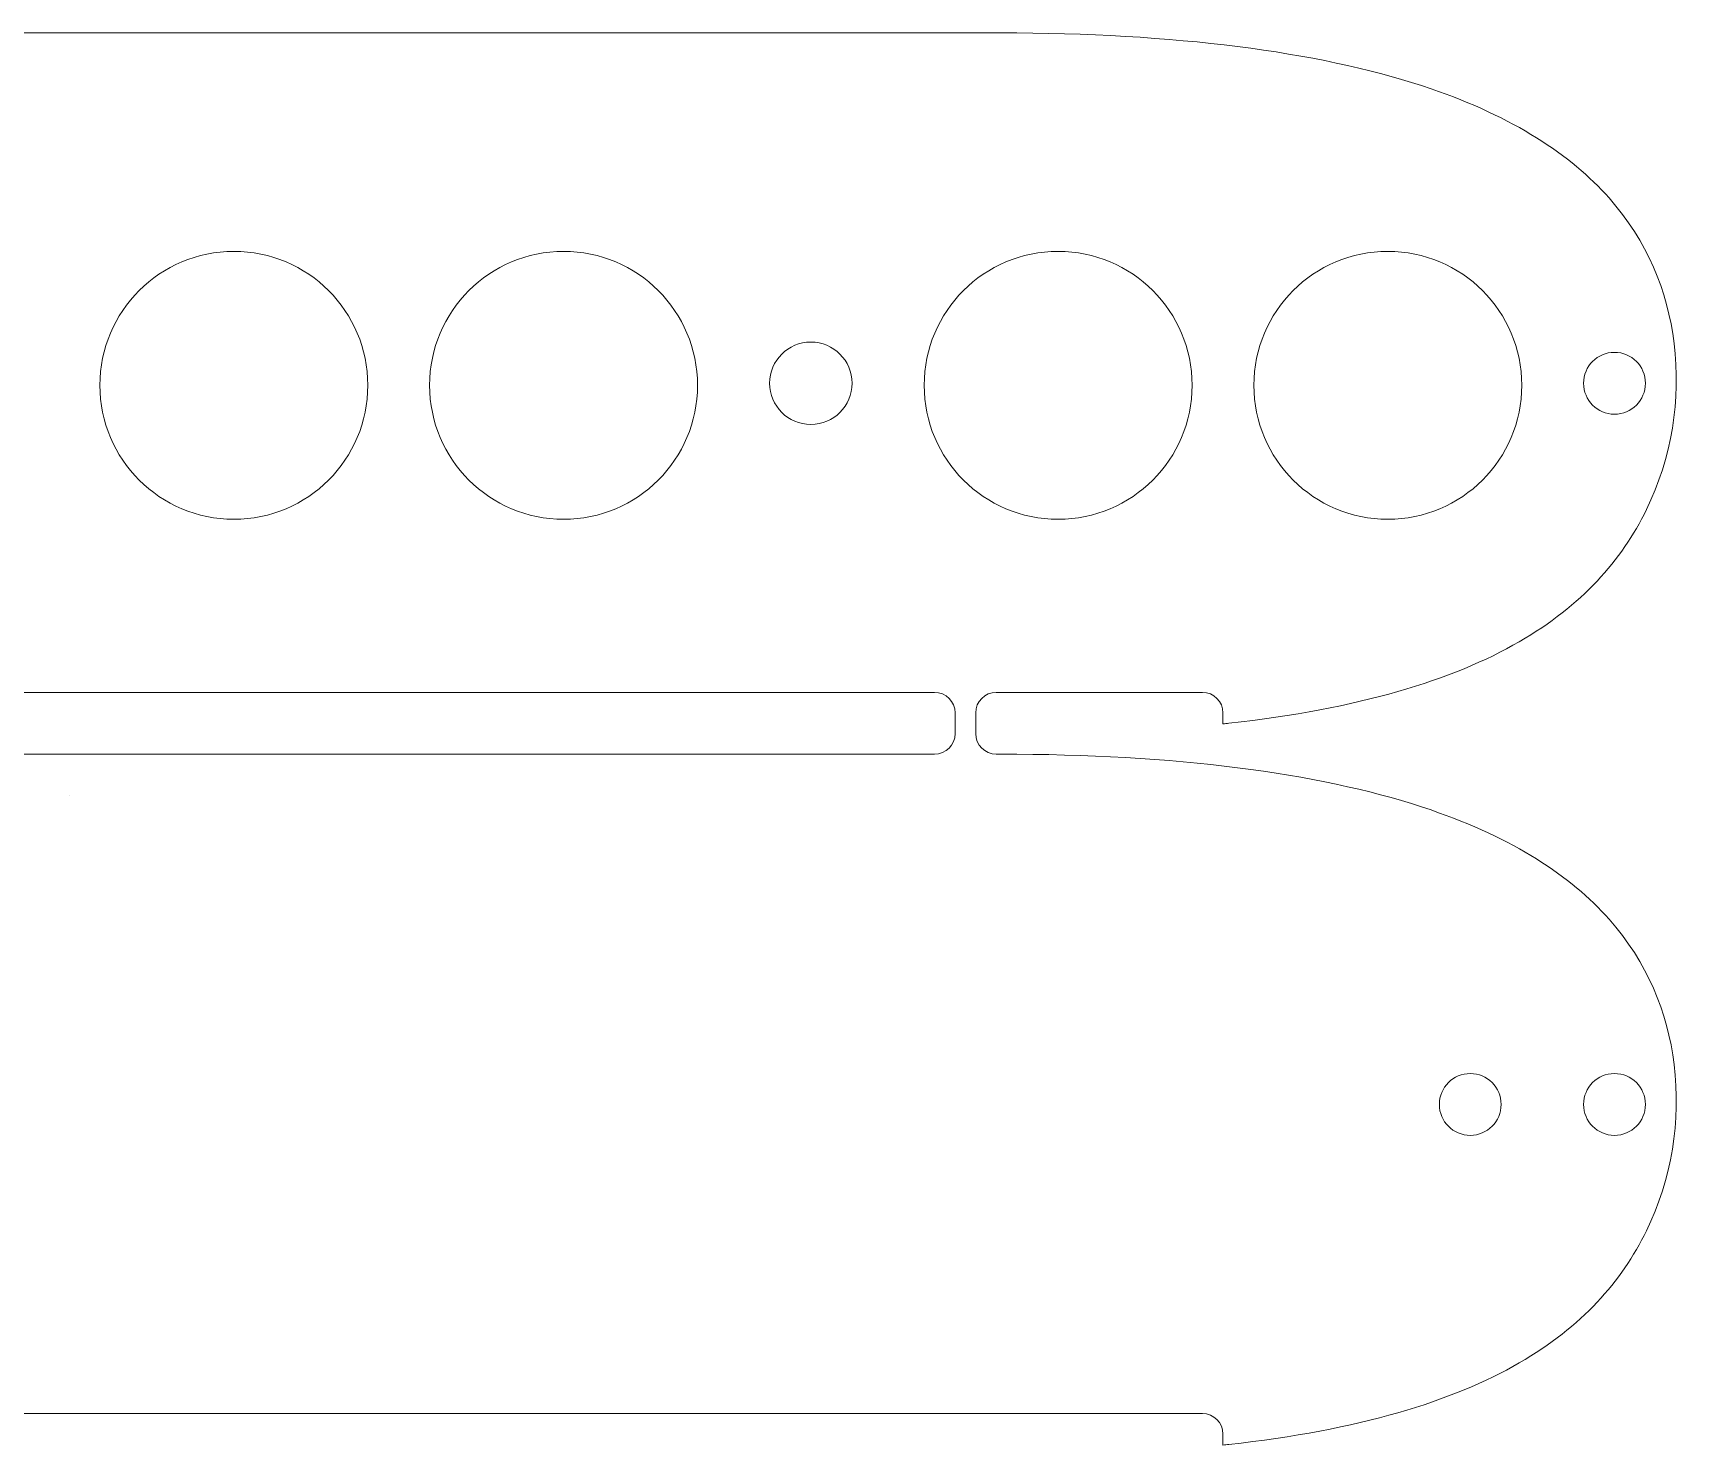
# Model space of a CAD drawing. Header units: millimetres. Extents: x -62 to 62, y -17 to 52.
# Drawn here: x -17.7 to 62.2, y -16.5 to 52 of the extents above; entities that cross this region are included whole.
import ezdxf

# ---------------------------------------------------------------- set-up
doc = ezdxf.new("R2010")
doc.units = ezdxf.units.MM
doc.layers.get('0').update_dxf_attribs({"lineweight": 5, "true_color": 0xffffff})

msp = doc.modelspace()

# ---------------------------------------------------------------- linework, layer by layer
for p, q in [((29.989, 52), (-29.989, 52)), ((-28, 20), (26, 20)), ((29, 20), (39, 20)), ((27, 19), (27, 18)), ((28, 19), (28, 18)), ((40, 19), (40, 18.471)), ((26, 17), (-28, 17)), ((29.989, 17), (29, 17)), ((-16, 15), (-16, 15)), ((-39, -15), (39, -15)), ((40, -16), (40, -16.529))]:
    msp.add_line(p, q)
msp.add_lwpolyline([(17.5, 52), (-17.5, 52)], close=True)
for centre, radius in [((-8, 34.9), 6.5), ((-8, 34.9), 6.5), ((8, 34.9), 6.5), ((8, 34.9), 6.5), ((32, 34.9), 6.5), ((32, 34.9), 6.5), ((48, 34.9), 6.5), ((20, 35), 2), ((20, 35), 2), ((59, 35), 1.5), ((52, 0), 1.5), ((59, 0), 1.5)]:
    msp.add_circle(centre, radius)
for centre, start, end in [((26, 19), 0, 90), ((29, 19), 90, 180), ((39, 19), 0, 90), ((26, 18), 270, 0), ((29, 18), 180, 270), ((39, -16), 0, 90)]:
    msp.add_arc(centre, 1, start, end)
for points in [[(29.989, 52), (38.408, 51.936), (45.149, 50.987), (50.096, 49.29), (54.088, 47.92), (56.879, 46.09), (58.734, 43.993), (60.585, 41.901), (61.579, 39.498), (61.895, 36.933), (62.23, 34.218), (61.775, 31.377), (60.55, 28.867), (59.343, 26.394), (57.426, 24.224), (54.378, 22.457), (51.156, 20.59), (46.584, 19.191), (40.29, 18.502), (40.194, 18.492), (40.097, 18.481), (40, 18.471)], [(29.989, 17), (38.408, 16.936), (45.149, 15.987), (50.096, 14.29), (54.088, 12.92), (56.879, 11.09), (58.734, 8.993), (60.585, 6.901), (61.579, 4.498), (61.895, 1.933), (62.23, -0.782), (61.775, -3.623), (60.55, -6.133), (59.343, -8.606), (57.426, -10.776), (54.378, -12.543), (51.156, -14.41), (46.584, -15.809), (40.29, -16.498), (40.194, -16.508), (40.097, -16.519), (40, -16.529)]]:
    msp.add_open_spline(points, degree=3, knots=[0.0000788, 0.0000788, 0.0000788, 0.0000788, 0.1780641, 0.1780641, 0.1780641, 0.3216837, 0.3216837, 0.3216837, 0.4649394, 0.4649394, 0.4649394, 0.6165771, 0.6165771, 0.6165771, 0.7659612, 0.7659612, 0.7659612, 0.9238489, 0.9238489, 0.9238489, 0.926263, 0.926263, 0.926263, 0.926263])

doc.saveas('drawing.dxf')
